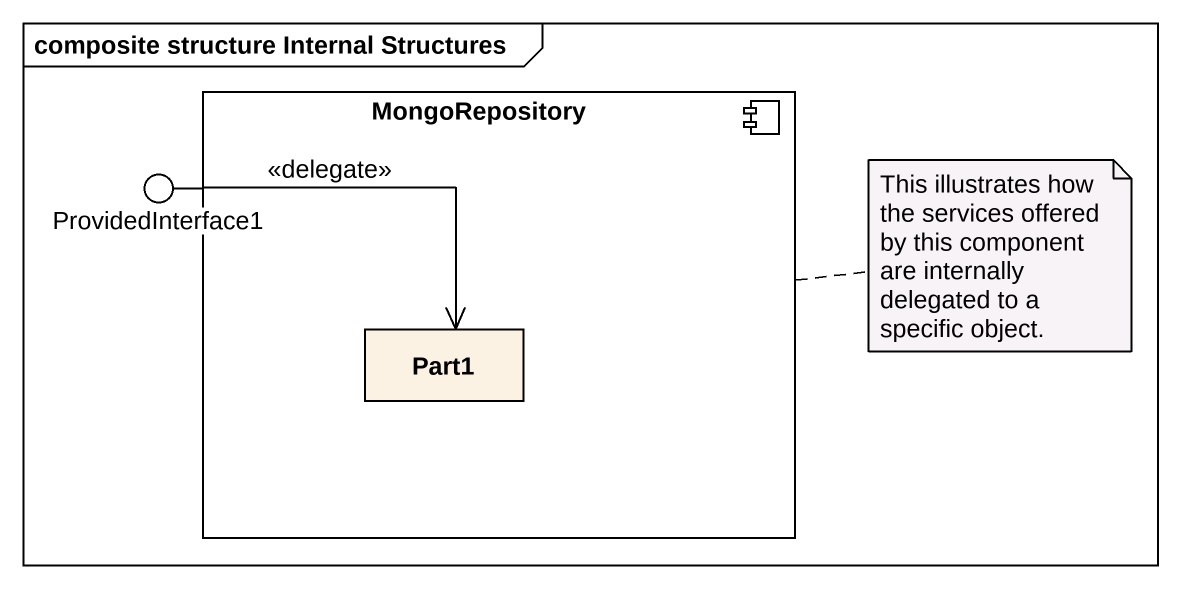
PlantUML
@startuml
mainframe composite structure Internal Structures
component MongoRepository {
  rectangle Part1
}
() ProvidedInterface1
MongoRepository -left- ProvidedInterface1
ProvidedInterface1 --> Part1 : <<delegate>>
note right of MongoRepository : This illustrates how the services offered by this component are internally delegated to a specific object.
@enduml
